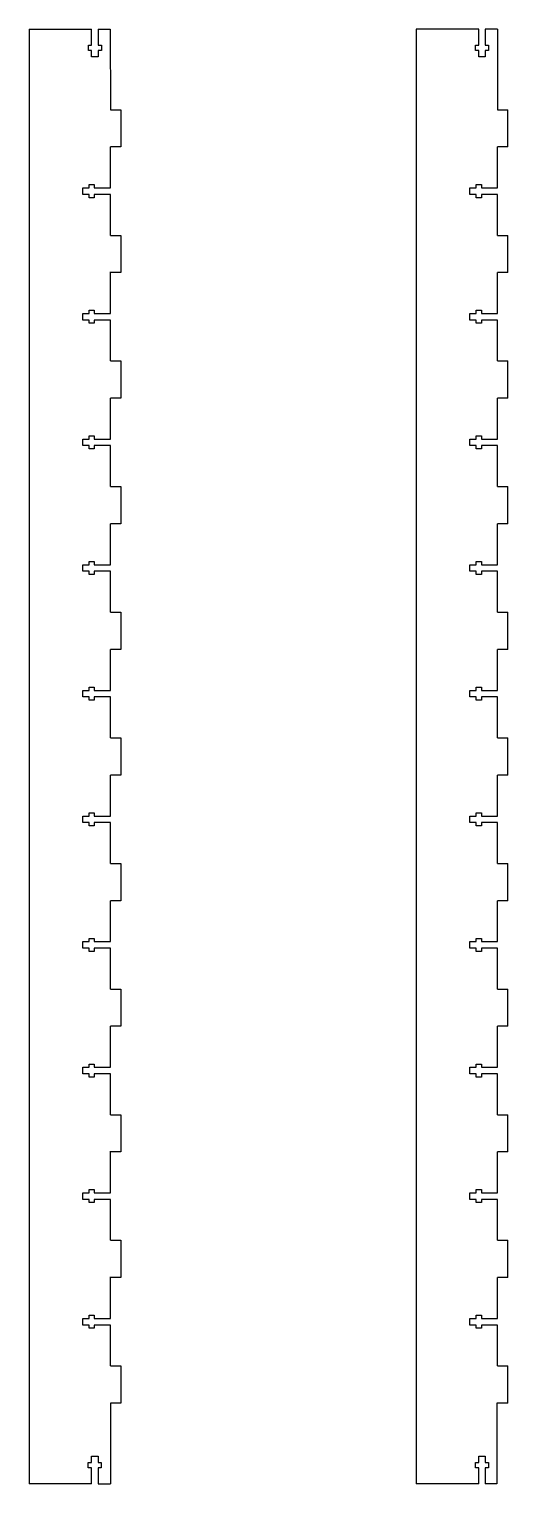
# Model space of a CAD drawing. Header units: millimetres. Extents: x -1126 to 1287, y -1638 to 198.
# Drawn here: x -1126 to -920, y -1638 to -1013 of the extents above; entities that cross this region are included whole.
import ezdxf

# ---------------------------------------------------------------- set-up
doc = ezdxf.new("R2010")
doc.units = ezdxf.units.MM
doc.layers.add('Cuts', color=1, linetype='Continuous', lineweight=25, true_color=0xff0000)

msp = doc.modelspace()

# ---------------------------------------------------------------- linework, layer by layer
at = {"layer": 'Cuts', "color": 1, "true_color": 0xff0000}
for p, q in [((-1126.06, -1012.92), (-1099.15, -1012.92)), ((-1126.06, -1012.92), (-1126.04, -1638.39)), ((-1099.15, -1019.88), (-1099.15, -1012.92)), ((-1096.34, -1012.92), (-1096.34, -1019.88)), ((-1096.34, -1012.92), (-1091.08, -1012.92)), ((-1091.08, -1012.92), (-1091.06, -1047.58)), ((-932.44, -1012.91), (-959.36, -1012.91)), ((-959.36, -1012.91), (-959.33, -1638.39)), ((-932.44, -1019.87), (-932.44, -1012.91)), ((-929.64, -1012.91), (-929.64, -1019.87)), ((-924.37, -1012.91), (-929.64, -1012.91)), ((-1100.54, -1022.08), (-1100.54, -1019.88)), ((-1100.54, -1019.88), (-1099.15, -1019.88)), ((-1099.15, -1022.08), (-1100.54, -1022.08)), ((-1099.15, -1024.82), (-1099.15, -1022.08)), ((-1096.34, -1024.82), (-1099.15, -1024.82)), ((-1096.34, -1019.88), (-1094.94, -1019.88)), ((-1094.94, -1022.08), (-1096.34, -1022.08)), ((-1096.34, -1022.08), (-1096.34, -1024.82)), ((-1094.94, -1019.88), (-1094.94, -1022.08)), ((-933.84, -1022.08), (-933.84, -1019.87)), ((-933.84, -1019.87), (-932.44, -1019.87)), ((-932.44, -1022.08), (-933.84, -1022.08)), ((-932.44, -1024.82), (-932.44, -1022.08)), ((-929.64, -1024.82), (-932.44, -1024.82)), ((-929.64, -1019.87), (-928.24, -1019.87)), ((-928.24, -1022.08), (-929.64, -1022.08)), ((-929.64, -1022.08), (-929.64, -1024.82)), ((-928.24, -1019.87), (-928.24, -1022.08)), ((-1091.06, -1047.58), (-1086.58, -1047.58)), ((-1086.58, -1047.58), (-1086.58, -1063.58)), ((-924.35, -1047.58), (-919.88, -1047.58)), ((-919.88, -1063.58), (-919.88, -1047.58)), ((-1091.06, -1081.19), (-1091.06, -1063.58)), ((-1086.58, -1063.58), (-1091.06, -1063.58)), ((-919.88, -1063.58), (-924.35, -1063.58)), ((-924.35, -1081.19), (-924.35, -1063.58)), ((-1102.97, -1083.99), (-1102.97, -1081.19)), ((-1102.97, -1081.19), (-1100.23, -1081.19)), ((-1100.23, -1079.79), (-1098.03, -1079.79)), ((-1100.23, -1081.19), (-1100.23, -1079.79)), ((-1098.03, -1079.79), (-1098.03, -1081.19)), ((-1098.03, -1081.19), (-1091.06, -1081.19)), ((-936.26, -1083.99), (-936.26, -1081.19)), ((-936.26, -1081.19), (-933.52, -1081.19)), ((-933.52, -1081.19), (-933.52, -1079.79)), ((-933.52, -1079.79), (-931.32, -1079.79)), ((-931.32, -1079.79), (-931.32, -1081.19)), ((-931.32, -1081.19), (-924.35, -1081.19)), ((-1100.23, -1083.99), (-1102.97, -1083.99)), ((-1100.23, -1085.39), (-1100.23, -1083.99)), ((-1098.03, -1085.39), (-1100.23, -1085.39)), ((-1091.06, -1083.99), (-1098.03, -1083.99)), ((-1098.03, -1083.99), (-1098.03, -1085.39)), ((-1091.06, -1101.59), (-1091.06, -1083.99)), ((-933.52, -1083.99), (-936.26, -1083.99)), ((-933.52, -1085.39), (-933.52, -1083.99)), ((-931.32, -1085.39), (-933.52, -1085.39)), ((-924.35, -1083.99), (-931.32, -1083.99)), ((-931.32, -1083.99), (-931.32, -1085.39)), ((-924.35, -1101.59), (-924.35, -1083.99)), ((-1091.06, -1101.59), (-1086.58, -1101.59)), ((-1086.58, -1101.59), (-1086.58, -1117.59)), ((-924.35, -1101.59), (-919.88, -1101.59)), ((-919.87, -1117.59), (-919.88, -1101.59)), ((-1086.58, -1117.59), (-1091.3, -1117.59)), ((-1091.06, -1135.2), (-1091.06, -1117.59)), ((-1086.58, -1117.59), (-1091.06, -1117.59)), ((-919.88, -1117.59), (-924.35, -1117.59)), ((-924.35, -1135.2), (-924.35, -1117.59)), ((-1102.97, -1138), (-1102.97, -1135.2)), ((-1102.97, -1135.2), (-1100.23, -1135.2)), ((-1100.23, -1138), (-1102.97, -1138)), ((-1100.23, -1135.2), (-1100.23, -1133.8)), ((-1100.23, -1133.8), (-1098.03, -1133.8)), ((-1100.23, -1139.4), (-1100.23, -1138)), ((-1098.03, -1133.8), (-1098.03, -1135.2)), ((-1098.03, -1135.2), (-1091.06, -1135.2)), ((-1091.06, -1138), (-1098.03, -1138)), ((-1098.03, -1138), (-1098.03, -1139.4)), ((-1091.06, -1155.6), (-1091.06, -1138)), ((-936.26, -1138), (-936.26, -1135.2)), ((-936.26, -1135.2), (-933.52, -1135.2)), ((-933.52, -1138), (-936.26, -1138)), ((-933.52, -1135.2), (-933.52, -1133.8)), ((-933.52, -1133.8), (-931.32, -1133.8)), ((-933.52, -1139.4), (-933.52, -1138)), ((-931.32, -1133.8), (-931.32, -1135.2)), ((-931.32, -1135.2), (-924.35, -1135.2)), ((-924.35, -1138), (-931.32, -1138)), ((-931.32, -1138), (-931.32, -1139.4)), ((-924.35, -1155.6), (-924.35, -1138)), ((-1098.03, -1139.4), (-1100.23, -1139.4)), ((-931.32, -1139.4), (-933.52, -1139.4)), ((-1091.06, -1155.6), (-1086.58, -1155.6)), ((-1086.58, -1155.6), (-1086.58, -1171.6)), ((-924.35, -1155.6), (-919.88, -1155.6)), ((-919.88, -1171.6), (-919.88, -1155.6)), ((-1091.06, -1189.21), (-1091.06, -1171.6)), ((-1086.58, -1171.6), (-1091.06, -1171.6)), ((-919.88, -1171.6), (-924.35, -1171.6)), ((-924.35, -1189.21), (-924.35, -1171.6)), ((-1100.23, -1189.21), (-1100.23, -1187.81)), ((-1100.23, -1187.81), (-1098.03, -1187.81)), ((-1098.03, -1187.81), (-1098.03, -1189.21)), ((-933.52, -1189.21), (-933.52, -1187.81)), ((-933.52, -1187.81), (-931.32, -1187.81)), ((-931.32, -1187.81), (-931.32, -1189.21)), ((-1102.97, -1192.01), (-1102.97, -1189.21)), ((-1102.97, -1189.21), (-1100.23, -1189.21)), ((-1100.23, -1192.01), (-1102.97, -1192.01)), ((-1100.23, -1193.41), (-1100.23, -1192.01)), ((-1098.03, -1193.41), (-1100.23, -1193.41)), ((-1098.03, -1189.21), (-1091.06, -1189.21)), ((-1091.06, -1192.01), (-1098.03, -1192.01)), ((-1098.03, -1192.01), (-1098.03, -1193.41)), ((-1091.06, -1209.61), (-1091.06, -1192.01)), ((-936.26, -1192.01), (-936.26, -1189.21)), ((-936.26, -1189.21), (-933.52, -1189.21)), ((-933.52, -1192.01), (-936.26, -1192.01)), ((-933.52, -1193.41), (-933.52, -1192.01)), ((-931.32, -1193.41), (-933.52, -1193.41)), ((-931.32, -1189.21), (-924.35, -1189.21)), ((-924.35, -1192.01), (-931.32, -1192.01)), ((-931.32, -1192.01), (-931.32, -1193.41)), ((-924.35, -1209.61), (-924.35, -1192.01)), ((-1091.06, -1209.61), (-1086.58, -1209.61)), ((-1086.58, -1209.61), (-1086.58, -1225.61)), ((-924.35, -1209.61), (-919.88, -1209.61)), ((-919.88, -1225.61), (-919.88, -1209.61)), ((-1091.06, -1243.22), (-1091.06, -1225.61)), ((-1086.58, -1225.61), (-1091.06, -1225.61)), ((-919.88, -1225.61), (-924.35, -1225.61)), ((-924.35, -1243.22), (-924.35, -1225.61)), ((-1102.97, -1246.02), (-1102.97, -1243.22)), ((-1102.97, -1243.22), (-1100.23, -1243.22)), ((-1100.23, -1243.22), (-1100.23, -1241.82)), ((-1100.23, -1241.82), (-1098.03, -1241.82)), ((-1098.03, -1241.82), (-1098.03, -1243.22)), ((-1098.03, -1243.22), (-1091.06, -1243.22)), ((-936.26, -1246.02), (-936.26, -1243.22)), ((-936.26, -1243.22), (-933.52, -1243.22)), ((-933.52, -1243.22), (-933.52, -1241.82)), ((-933.52, -1241.82), (-931.32, -1241.82)), ((-931.32, -1241.82), (-931.32, -1243.22)), ((-931.32, -1243.22), (-924.35, -1243.22)), ((-1100.23, -1246.02), (-1102.97, -1246.02)), ((-1100.23, -1247.42), (-1100.23, -1246.02)), ((-1098.03, -1247.42), (-1100.23, -1247.42)), ((-1091.06, -1246.02), (-1098.03, -1246.02)), ((-1098.03, -1246.02), (-1098.03, -1247.42)), ((-1091.06, -1263.62), (-1091.06, -1246.02)), ((-933.52, -1246.02), (-936.26, -1246.02)), ((-933.52, -1247.42), (-933.52, -1246.02)), ((-931.32, -1247.42), (-933.52, -1247.42)), ((-924.35, -1246.02), (-931.32, -1246.02)), ((-931.32, -1246.02), (-931.32, -1247.42)), ((-924.35, -1263.62), (-924.35, -1246.02)), ((-1091.06, -1263.62), (-1086.58, -1263.62)), ((-1086.58, -1263.62), (-1086.58, -1279.62)), ((-924.35, -1263.62), (-919.88, -1263.62)), ((-919.88, -1279.62), (-919.88, -1263.62)), ((-1091.06, -1297.23), (-1091.06, -1279.62)), ((-1086.58, -1279.62), (-1091.06, -1279.62)), ((-919.88, -1279.62), (-924.35, -1279.62)), ((-924.35, -1297.23), (-924.35, -1279.62)), ((-1102.97, -1300.03), (-1102.97, -1297.23)), ((-1102.97, -1297.23), (-1100.23, -1297.23)), ((-1100.23, -1300.03), (-1102.97, -1300.03)), ((-1100.23, -1297.23), (-1100.23, -1295.83)), ((-1100.23, -1295.83), (-1098.03, -1295.83)), ((-1100.23, -1301.43), (-1100.23, -1300.03)), ((-1098.03, -1295.83), (-1098.03, -1297.23)), ((-1098.03, -1297.23), (-1091.06, -1297.23)), ((-1091.06, -1300.03), (-1098.03, -1300.03)), ((-1098.03, -1300.03), (-1098.03, -1301.43)), ((-1091.06, -1317.63), (-1091.06, -1300.03)), ((-936.26, -1300.03), (-936.26, -1297.23)), ((-936.26, -1297.23), (-933.52, -1297.23)), ((-933.52, -1300.03), (-936.26, -1300.03)), ((-933.52, -1297.23), (-933.52, -1295.83)), ((-933.52, -1295.83), (-931.32, -1295.83)), ((-933.52, -1301.43), (-933.52, -1300.03)), ((-931.32, -1295.83), (-931.32, -1297.23)), ((-931.32, -1297.23), (-924.35, -1297.23)), ((-924.35, -1300.03), (-931.32, -1300.03)), ((-931.32, -1300.03), (-931.32, -1301.43)), ((-924.35, -1317.63), (-924.35, -1300.03)), ((-1098.03, -1301.43), (-1100.23, -1301.43)), ((-931.32, -1301.43), (-933.52, -1301.43)), ((-1091.06, -1317.63), (-1086.58, -1317.63)), ((-1086.58, -1317.63), (-1086.58, -1333.63)), ((-924.35, -1317.63), (-919.88, -1317.63)), ((-919.87, -1333.63), (-919.88, -1317.63)), ((-1086.58, -1333.63), (-1091.06, -1333.63)), ((-1091.06, -1351.24), (-1091.06, -1333.63)), ((-919.88, -1333.63), (-924.35, -1333.63)), ((-924.35, -1351.24), (-924.35, -1333.63)), ((-1100.23, -1351.24), (-1100.23, -1349.84)), ((-1100.23, -1349.84), (-1098.03, -1349.84)), ((-1098.03, -1349.84), (-1098.03, -1351.24)), ((-933.52, -1351.24), (-933.52, -1349.84)), ((-933.52, -1349.84), (-931.32, -1349.84)), ((-931.32, -1349.84), (-931.32, -1351.24)), ((-1102.97, -1354.04), (-1102.97, -1351.24)), ((-1102.97, -1351.24), (-1100.23, -1351.24)), ((-1100.23, -1354.04), (-1102.97, -1354.04)), ((-1100.23, -1355.44), (-1100.23, -1354.04)), ((-1098.03, -1355.44), (-1100.23, -1355.44)), ((-1098.03, -1351.24), (-1091.06, -1351.24)), ((-1091.06, -1354.04), (-1098.03, -1354.04)), ((-1098.03, -1354.04), (-1098.03, -1355.44)), ((-1091.06, -1371.64), (-1091.06, -1354.04)), ((-936.26, -1354.04), (-936.26, -1351.24)), ((-936.26, -1351.24), (-933.52, -1351.24)), ((-933.52, -1354.04), (-936.26, -1354.04)), ((-933.52, -1355.44), (-933.52, -1354.04)), ((-931.32, -1355.44), (-933.52, -1355.44)), ((-931.32, -1351.24), (-924.35, -1351.24)), ((-924.35, -1354.04), (-931.32, -1354.04)), ((-931.32, -1354.04), (-931.32, -1355.44)), ((-924.35, -1371.64), (-924.35, -1354.04)), ((-1091.06, -1371.64), (-1086.58, -1371.64)), ((-1086.58, -1371.64), (-1086.58, -1387.64)), ((-924.35, -1371.64), (-919.88, -1371.64)), ((-919.87, -1387.64), (-919.88, -1371.64)), ((-1086.58, -1387.64), (-1091.06, -1387.64)), ((-1091.06, -1405.25), (-1091.06, -1387.64)), ((-919.88, -1387.64), (-924.35, -1387.64)), ((-924.35, -1405.25), (-924.35, -1387.64)), ((-1102.97, -1408.05), (-1102.97, -1405.25)), ((-1102.97, -1405.25), (-1100.23, -1405.25)), ((-1100.23, -1405.25), (-1100.23, -1403.85)), ((-1100.23, -1403.85), (-1098.03, -1403.85)), ((-1098.03, -1403.85), (-1098.03, -1405.25)), ((-1098.03, -1405.25), (-1091.06, -1405.25)), ((-936.26, -1408.05), (-936.26, -1405.25)), ((-936.26, -1405.25), (-933.52, -1405.25)), ((-933.52, -1405.25), (-933.52, -1403.85)), ((-933.52, -1403.85), (-931.32, -1403.85)), ((-931.32, -1403.85), (-931.32, -1405.25)), ((-931.32, -1405.25), (-924.35, -1405.25)), ((-1100.23, -1408.05), (-1102.97, -1408.05)), ((-1100.23, -1409.45), (-1100.23, -1408.05)), ((-1098.03, -1409.45), (-1100.23, -1409.45)), ((-1091.06, -1408.05), (-1098.03, -1408.05)), ((-1098.03, -1408.05), (-1098.03, -1409.45)), ((-1091.06, -1425.65), (-1091.06, -1408.05)), ((-933.52, -1408.05), (-936.26, -1408.05)), ((-933.52, -1409.45), (-933.52, -1408.05)), ((-931.32, -1409.45), (-933.52, -1409.45)), ((-924.35, -1408.05), (-931.32, -1408.05)), ((-931.32, -1408.05), (-931.32, -1409.45)), ((-924.35, -1425.65), (-924.35, -1408.05)), ((-1091.06, -1425.65), (-1086.58, -1425.65)), ((-1086.58, -1425.65), (-1086.58, -1441.65)), ((-924.35, -1425.65), (-919.88, -1425.65)), ((-919.87, -1441.65), (-919.88, -1425.65)), ((-1086.58, -1441.65), (-1091.06, -1441.65)), ((-1091.06, -1459.26), (-1091.06, -1441.65)), ((-919.88, -1441.65), (-924.35, -1441.65)), ((-924.35, -1459.26), (-924.35, -1441.65)), ((-1102.97, -1462.06), (-1102.97, -1459.26)), ((-1102.97, -1459.26), (-1100.23, -1459.26)), ((-1100.23, -1462.06), (-1102.97, -1462.06)), ((-1100.23, -1459.26), (-1100.23, -1457.86)), ((-1100.23, -1457.86), (-1098.03, -1457.86)), ((-1100.23, -1463.46), (-1100.23, -1462.06)), ((-1098.03, -1463.46), (-1100.23, -1463.46)), ((-1098.03, -1457.86), (-1098.03, -1459.26)), ((-1098.03, -1459.26), (-1091.06, -1459.26)), ((-1091.06, -1462.06), (-1098.03, -1462.06)), ((-1098.03, -1462.06), (-1098.03, -1463.46)), ((-1091.06, -1479.66), (-1091.06, -1462.06)), ((-936.26, -1462.06), (-936.26, -1459.26)), ((-936.26, -1459.26), (-933.52, -1459.26)), ((-933.52, -1462.06), (-936.26, -1462.06)), ((-933.52, -1459.26), (-933.52, -1457.86)), ((-933.52, -1457.86), (-931.32, -1457.86)), ((-933.52, -1463.46), (-933.52, -1462.06)), ((-931.32, -1463.46), (-933.52, -1463.46)), ((-931.32, -1457.86), (-931.32, -1459.26)), ((-931.32, -1459.26), (-924.35, -1459.26)), ((-924.35, -1462.06), (-931.32, -1462.06)), ((-931.32, -1462.06), (-931.32, -1463.46)), ((-924.35, -1479.66), (-924.35, -1462.06)), ((-1091.06, -1479.66), (-1086.58, -1479.66)), ((-1086.58, -1479.66), (-1086.58, -1495.66)), ((-924.35, -1479.66), (-919.88, -1479.66)), ((-919.88, -1495.66), (-919.88, -1479.66)), ((-1086.58, -1495.66), (-1091.3, -1495.66)), ((-1086.58, -1495.66), (-1091.06, -1495.66)), ((-1091.06, -1513.27), (-1091.06, -1495.66)), ((-919.88, -1495.66), (-924.35, -1495.66)), ((-924.35, -1513.27), (-924.35, -1495.66)), ((-1102.97, -1516.07), (-1102.97, -1513.27)), ((-1102.97, -1513.27), (-1100.23, -1513.27)), ((-1100.23, -1513.27), (-1100.23, -1511.87)), ((-1100.23, -1511.87), (-1098.03, -1511.87)), ((-1098.03, -1511.87), (-1098.03, -1513.27)), ((-1098.03, -1513.27), (-1091.06, -1513.27)), ((-936.26, -1516.07), (-936.26, -1513.27)), ((-936.26, -1513.27), (-933.52, -1513.27)), ((-933.52, -1511.87), (-931.32, -1511.87)), ((-933.52, -1513.27), (-933.52, -1511.87)), ((-931.32, -1511.87), (-931.32, -1513.27)), ((-931.32, -1513.27), (-924.35, -1513.27)), ((-1100.23, -1516.07), (-1102.97, -1516.07)), ((-1100.23, -1517.47), (-1100.23, -1516.07)), ((-1098.03, -1517.47), (-1100.23, -1517.47)), ((-1091.06, -1516.07), (-1098.03, -1516.07)), ((-1098.03, -1516.07), (-1098.03, -1517.47)), ((-1091.06, -1533.67), (-1091.06, -1516.07)), ((-933.52, -1516.07), (-936.26, -1516.07)), ((-933.52, -1517.47), (-933.52, -1516.07)), ((-931.32, -1517.47), (-933.52, -1517.47)), ((-924.35, -1516.07), (-931.32, -1516.07)), ((-931.32, -1516.07), (-931.32, -1517.47)), ((-924.35, -1533.67), (-924.35, -1516.07)), ((-1091.06, -1533.67), (-1086.58, -1533.67)), ((-1086.58, -1533.67), (-1086.58, -1549.67)), ((-924.35, -1533.67), (-919.88, -1533.67)), ((-919.87, -1549.67), (-919.88, -1533.67)), ((-1086.58, -1549.67), (-1091.3, -1549.67)), ((-1086.58, -1549.67), (-1091.06, -1549.67)), ((-1091.06, -1567.28), (-1091.06, -1549.67)), ((-919.88, -1549.67), (-924.35, -1549.67)), ((-924.35, -1567.28), (-924.35, -1549.67)), ((-1102.97, -1570.08), (-1102.97, -1567.28)), ((-1102.97, -1567.28), (-1100.23, -1567.28)), ((-1100.23, -1567.28), (-1100.23, -1565.88)), ((-1100.23, -1565.88), (-1098.03, -1565.88)), ((-1098.03, -1565.88), (-1098.03, -1567.28)), ((-1098.03, -1567.28), (-1091.06, -1567.28)), ((-936.26, -1570.08), (-936.26, -1567.28)), ((-936.26, -1567.28), (-933.52, -1567.28)), ((-933.52, -1567.28), (-933.52, -1565.88)), ((-933.52, -1565.88), (-931.32, -1565.88)), ((-931.32, -1565.88), (-931.32, -1567.28)), ((-931.32, -1567.28), (-924.35, -1567.28)), ((-1100.23, -1570.08), (-1102.97, -1570.08)), ((-1100.23, -1571.48), (-1100.23, -1570.08)), ((-1098.03, -1571.48), (-1100.23, -1571.48)), ((-1091.06, -1570.08), (-1098.03, -1570.08)), ((-1098.03, -1570.08), (-1098.03, -1571.48)), ((-1091.06, -1587.68), (-1091.06, -1570.08)), ((-933.52, -1570.08), (-936.26, -1570.08)), ((-933.52, -1571.48), (-933.52, -1570.08)), ((-931.32, -1571.48), (-933.52, -1571.48)), ((-924.35, -1570.08), (-931.32, -1570.08)), ((-931.32, -1570.08), (-931.32, -1571.48)), ((-924.35, -1587.68), (-924.35, -1570.08)), ((-1091.06, -1587.68), (-1086.58, -1587.68)), ((-1086.58, -1587.68), (-1086.58, -1603.68)), ((-924.35, -1587.68), (-919.88, -1587.68)), ((-919.87, -1603.68), (-919.88, -1587.68)), ((-1086.58, -1603.68), (-1091.06, -1603.68)), ((-1091.06, -1603.68), (-1091.06, -1638.39)), ((-919.87, -1603.68), (-924.6, -1603.68)), ((-924.6, -1603.68), (-924.59, -1638.39)), ((-919.88, -1603.68), (-924.35, -1603.68)), ((-1100.55, -1631.43), (-1100.55, -1629.23)), ((-1100.55, -1629.23), (-1099.15, -1629.23)), ((-1099.15, -1631.43), (-1100.55, -1631.43)), ((-1099.15, -1629.23), (-1099.15, -1626.49)), ((-1099.15, -1626.49), (-1096.34, -1626.49)), ((-1099.15, -1638.39), (-1099.15, -1631.43)), ((-1096.34, -1626.49), (-1096.34, -1629.23)), ((-1096.34, -1629.23), (-1094.95, -1629.23)), ((-1094.95, -1631.43), (-1096.34, -1631.43)), ((-1096.34, -1631.43), (-1096.34, -1638.39)), ((-1094.95, -1629.23), (-1094.95, -1631.43)), ((-933.84, -1631.42), (-933.84, -1629.22)), ((-933.84, -1629.22), (-932.44, -1629.22)), ((-932.44, -1631.42), (-933.84, -1631.42)), ((-932.44, -1629.22), (-932.44, -1626.48)), ((-932.44, -1626.48), (-929.64, -1626.48)), ((-932.44, -1638.39), (-932.44, -1631.42)), ((-929.64, -1626.48), (-929.64, -1629.22)), ((-929.64, -1629.22), (-928.24, -1629.22)), ((-928.24, -1631.42), (-929.64, -1631.42)), ((-929.64, -1631.42), (-929.64, -1638.39)), ((-928.24, -1629.22), (-928.24, -1631.42)), ((-1099.15, -1638.39), (-1126.04, -1638.39)), ((-1096.34, -1638.39), (-1091.06, -1638.39)), ((-932.44, -1638.39), (-959.33, -1638.39)), ((-924.59, -1638.39), (-929.64, -1638.39))]:
    msp.add_line(p, q, dxfattribs=at)
at = {"layer": 'Cuts', "color": 1, "lineweight": 25, "true_color": 0xff0000}
msp.add_line((-924.37, -1012.91), (-924.35, -1047.58), dxfattribs=at)

doc.saveas('drawing.dxf')
